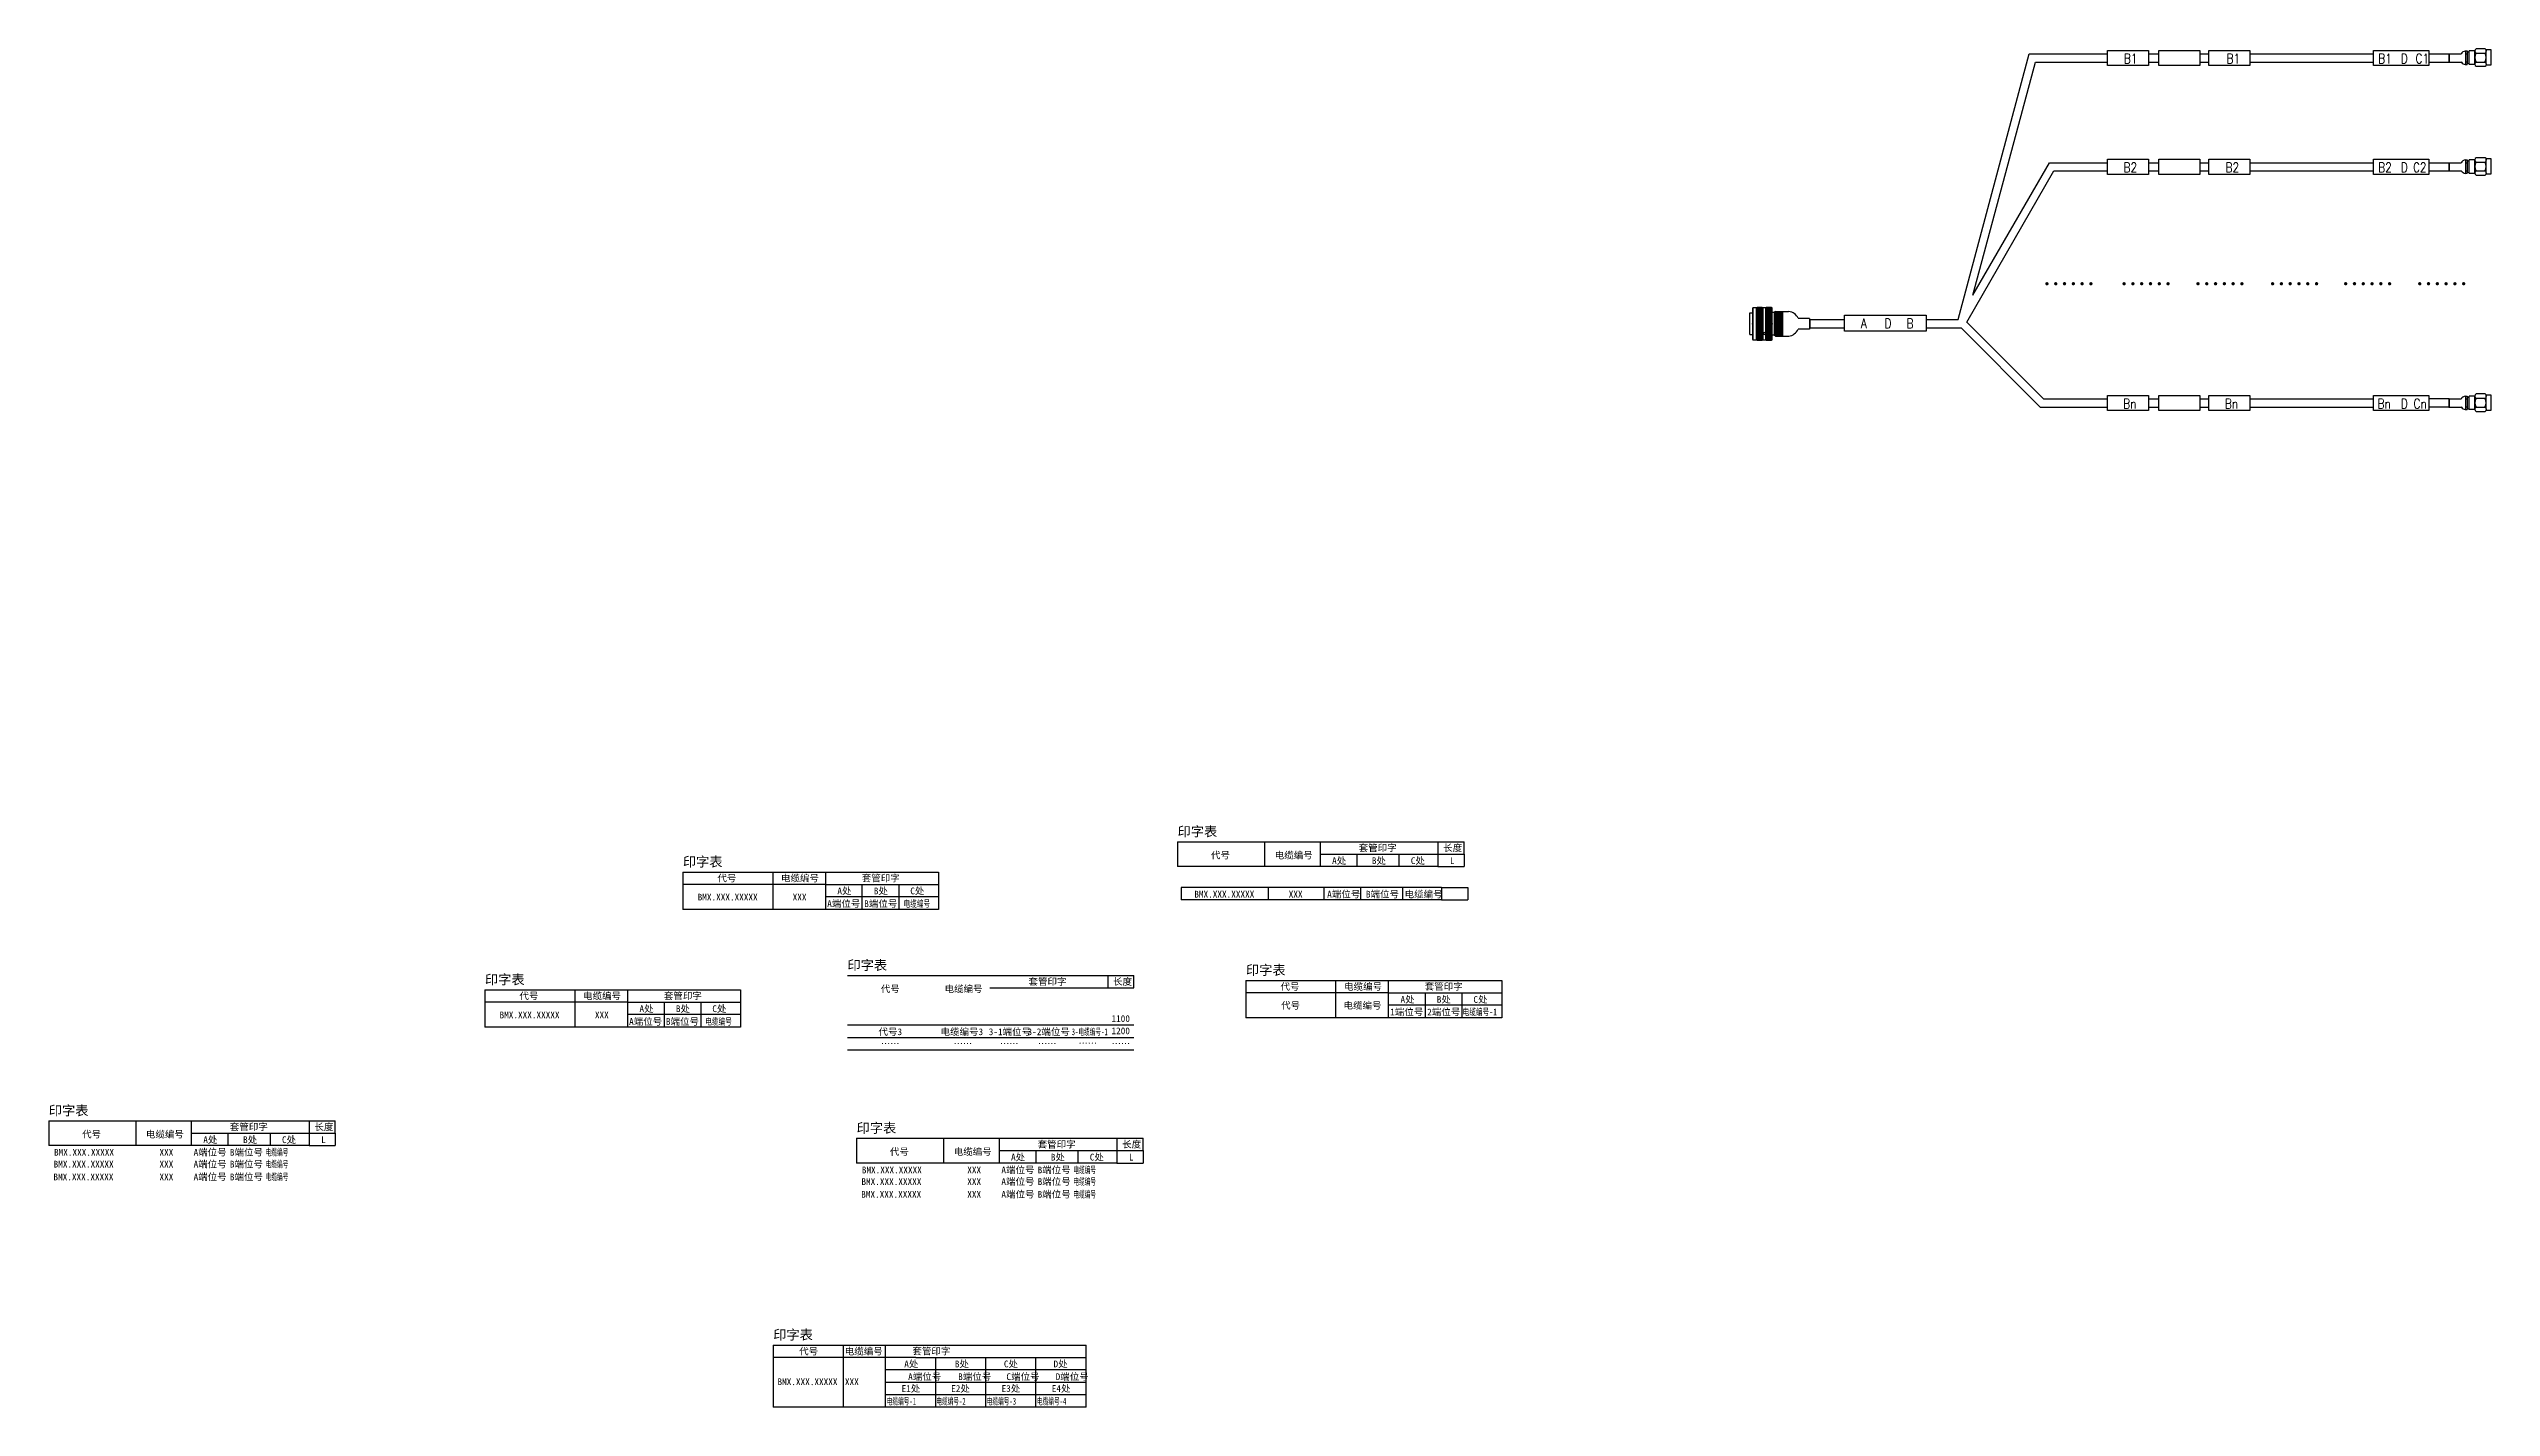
# Model space of a CAD drawing. Header units: inches. Extents: x -3640 to 3889, y -2291 to 954.
# Drawn here: x 1631 to 2891, y -1298 to -597 of the extents above; entities that cross this region are included whole.
import ezdxf
from ezdxf.enums import TextEntityAlignment as Align

# ---------------------------------------------------------------- set-up
doc = ezdxf.new("R2010")
doc.units = ezdxf.units.IN
doc.header["$MEASUREMENT"] = 0
doc.layers.add('C', color=2, linetype='Continuous')
doc.styles.add('HZ', font='txt', dxfattribs={"width": 0.8, "bigfont": 'HZDX'})
doc.styles.add('样式 1', font='')
doc.styles.get('样式 1').set_extended_font_data('SimSun')

# ---------------------------------------------------------------- blocks, each defined once
blk = doc.blocks.new('低频单根-印字表-连号')
for p, q in [((0, 0), (134.3, 0)), ((0, 0), (0, -12.8)), ((45, -12.8), (45, 0)), ((73.5, 0), (73.5, -12.8)), ((134.3, 0), (134.3, -6.4)), ((147.8, -6.4), (147.8, 0)), ((73.5, -6.4), (134.3, -6.4)), ((92.4, -6.4), (92.4, -12.8)), ((114.2, -6.4), (114.2, -12.8)), ((134.3, -6.4), (134.3, -12.8)), ((134.3, -12.8), (0, -12.8))]:
    blk.add_line(p, q)
at = {"lineweight": 25}
for p, q in [((134.3, 0), (147.8, 0)), ((134.3, -6.4), (147.8, -6.4)), ((147.8, -6.4), (147.8, -12.8)), ((134.3, -12.8), (147.8, -12.8))]:
    blk.add_line(p, q, dxfattribs=at)
at = {"style": '样式 1'}
for s, height, p in [('印字表', 5, (0, 2.8)), ('代号', 3.5, (17.2, -8.7)), ('电缆编号', 3.5, (50.1, -8.7)), ('A处', 3.5, (79.7, -11.5)), ('套管印字', 3.5, (93.4, -4.9)), ('B处', 3.5, (100.2, -11.5)), ('C处', 3.5, (120.3, -11.5)), ('长度', 3.5, (137, -4.9)), ('L', 3.5, (140.5, -11.5))]:
    blk.add_text(s, height=height, dxfattribs=at).set_placement(p)
blk = doc.blocks.new('低频单根-印字表')
for p, q in [((0, 0), (131.9, 0)), ((0, 0), (0, -19.3)), ((46.5, -19.3), (46.5, 0)), ((73.5, 0), (73.5, -19.3)), ((131.9, 0), (131.9, -6.4)), ((73.5, -6.4), (131.9, -6.4)), ((92.4, -6.4), (92.4, -19.3)), ((111.4, -6.4), (111.4, -19.3)), ((131.9, -6.4), (131.9, -12.8)), ((54.5, -19.3), (0, -19.3)), ((73.5, -19.3), (54.5, -19.3)), ((131.9, -12.8), (73.5, -12.8)), ((92.4, -19.3), (73.5, -19.3)), ((111.4, -19.3), (92.4, -19.3)), ((131.9, -19.3), (111.4, -19.3)), ((131.9, -12.8), (131.9, -19.3))]:
    blk.add_line(p, q)
at = {"lineweight": 25}
blk.add_line((73.5, -6.4), (0, -6.4), dxfattribs=at)
at = {"style": '样式 1'}
for s, height, p in [('印字表', 5, (0, 2.8)), ('代号', 3.5, (17.8, -4.9)), ('电缆编号', 3.5, (50.6, -4.9)), ('A处', 3.5, (79.7, -11.5)), ('套管印字', 3.5, (92.3, -4.9)), ('B处', 3.5, (98.5, -11.5)), ('C处', 3.5, (117.3, -11.5))]:
    blk.add_text(s, height=height, dxfattribs=at).set_placement(p)
at = {"color": 1, "style": '样式 1'}
for tag, p in [('代号', (23, -14.7)), ('电缆编号', (60.3, -14.7)), ('1端位号', (82.9, -18.1)), ('2端位号', (101.9, -18.1))]:
    blk.add_attdef(tag, text='', height=3.5, dxfattribs=at).set_placement(p, align=Align.CENTER)
at = {"color": 1, "style": '样式 1', "width": 0.7}
blk.add_attdef('电缆编号-1', text='', height=3.5, dxfattribs=at).set_placement((120.5, -18.1), align=Align.CENTER)
blk = doc.blocks.new('低频一分三-印字表')
for p, q in [((0, 0), (161.4, 0)), ((0, 0), (0, -32.1)), ((36.3, -32.1), (36.3, 0)), ((57.8, 0), (57.8, -32.1)), ((73.5, -6.4), (161.4, -6.4)), ((83.7, -6.4), (83.7, -32.1)), ((161.4, -12.8), (57.8, -12.8)), ((161.4, -19.3), (57.8, -19.3)), ((161.4, -32.1), (0, -32.1)), ((161.4, -25.7), (57.8, -25.7))]:
    blk.add_line(p, q)
at = {"lineweight": 25}
for p, q in [((161.4, -32.1), (161.4, 0)), ((73.5, -6.4), (0, -6.4)), ((109.6, -32.1), (109.6, -6.4)), ((135.5, -32.1), (135.5, -6.4))]:
    blk.add_line(p, q, dxfattribs=at)
at = {"style": '样式 1'}
for s, height, p in [('印字表', 5, (0, 2.8)), ('代号', 3.5, (13.4, -5)), ('电缆编号', 3.5, (36.9, -5)), ('A处', 3.5, (67.6, -11.5)), ('套管印字', 3.5, (71.8, -4.9)), ('B处', 3.5, (93.7, -11.5)), ('C处', 3.5, (119, -11.5)), ('D处', 3.5, (144.6, -11.5)), ('E1处', 3.5, (66.2, -24.2)), ('E2处', 3.5, (91.8, -24.2)), ('E3处', 3.5, (117.8, -24.2)), ('E4处', 3.5, (143.7, -24.2))]:
    blk.add_text(s, height=height, dxfattribs=at).set_placement(p)
at = {"color": 1, "style": '样式 1'}
for tag, p in [('代号', (18.6, -20.8)), ('电缆编号', (47.3, -20.8)), ('1端位号', (70.5, -18.1)), ('2端位号', (97.7, -18.1)), ('3端位号', (122.8, -18.1)), ('4端位号', (147.8, -18.1))]:
    blk.add_attdef(tag, text='', height=3.5, dxfattribs=at).set_placement(p, align=Align.CENTER)
at = {"color": 1, "style": '样式 1', "width": 0.7}
for tag, p in [('电缆编号-1', (71, -30.8)), ('电缆编号-2', (97.1, -30.8)), ('电缆编号-3', (122.7, -30.8)), ('电缆编号-4', (148.2, -30.8))]:
    blk.add_attdef(tag, text='', height=3.5, dxfattribs=at).set_placement(p, align=Align.CENTER)
blk = doc.blocks.new('射频单根-印字表')
for p, q in [((0, 0), (131.9, 0)), ((0, 0), (0, -19.3)), ((46.5, -19.3), (46.5, 0)), ((73.5, 0), (73.5, -19.3)), ((131.9, 0), (131.9, -6.4)), ((73.5, -6.4), (131.9, -6.4)), ((92.4, -6.4), (92.4, -19.3)), ((111.4, -6.4), (111.4, -19.3)), ((131.9, -6.4), (131.9, -12.8)), ((54.5, -19.3), (0, -19.3)), ((73.5, -19.3), (54.5, -19.3)), ((131.9, -12.8), (73.5, -12.8)), ((92.4, -19.3), (73.5, -19.3)), ((111.4, -19.3), (92.4, -19.3)), ((131.9, -19.3), (111.4, -19.3)), ((131.9, -12.8), (131.9, -19.3))]:
    blk.add_line(p, q)
at = {"lineweight": 25}
blk.add_line((73.5, -6.4), (0, -6.4), dxfattribs=at)
at = {"style": '样式 1'}
for s, height, p in [('印字表', 5, (0, 2.8)), ('代号', 3.5, (17.8, -4.9)), ('电缆编号', 3.5, (50.6, -4.9)), ('A处', 3.5, (79.7, -11.5)), ('套管印字', 3.5, (92.3, -4.9)), ('B处', 3.5, (98.5, -11.5)), ('C处', 3.5, (117.3, -11.5))]:
    blk.add_text(s, height=height, dxfattribs=at).set_placement(p)
at = {"color": 1, "style": '样式 1'}
for tag, p in [('代号', (23.1, -14.7)), ('电缆编号', (60.2, -14.7)), ('1端位号', (83, -18.1)), ('2端位号', (102.1, -18.1)), ('电缆编号-1', (120.7, -18.1))]:
    blk.add_attdef(tag, text='', height=3.5, dxfattribs=at).set_placement(p, align=Align.CENTER)
blk = doc.blocks.new('低频单根-印字表(单元)-连号')
for p, q in [((134.3, 0), (0, 0)), ((0, 0), (0, -6.4)), ((45, -6.4), (45, 0)), ((73.5, 0), (73.5, -6.4)), ((92.4, 0), (92.4, -6.4)), ((114.2, 0), (114.2, -6.4)), ((134.3, 0), (134.3, -6.4)), ((134.3, -6.4), (0, -6.4))]:
    blk.add_line(p, q)
at = {"lineweight": 25}
for p, q in [((134.3, 0), (147.8, 0)), ((147.8, 0), (147.8, -6.4)), ((134.3, -6.4), (147.8, -6.4))]:
    blk.add_line(p, q, dxfattribs=at)
at = {"color": 1, "style": '样式 1'}
for tag, p in [('代号', (22.2, -5.2)), ('电缆编号', (59, -5.2)), ('1端位号', (83.8, -5.2)), ('2端位号', (103.8, -5.2)), ('电缆编号-1', (125, -5.2))]:
    blk.add_attdef(tag, text='', height=3.5, dxfattribs=at).set_placement(p, align=Align.CENTER)
blk = doc.blocks.new('spytjs')
at = {"lineweight": 30}
for p, q in [((-95.7, 94.3), (-55.3, 94.3)), ((-92.5, 90.1), (-55.3, 90.1)), ((-34.1, 94.3), (-28.8, 94.3)), ((-34.1, 90.1), (-28.8, 90.1)), ((-7.6, 94.3), (-3.1, 94.3)), ((-7.6, 90.1), (-3.1, 90.1)), ((18.1, 94.3), (82, 94.3)), ((18.1, 90.1), (82, 90.1)), ((110.4, 94.3), (120.9, 94.3)), ((110.4, 90.1), (120.9, 90.1)), ((120.9, 94.3), (120.9, 90.1)), ((-85.3, 38), (-55.3, 38)), ((-34.1, 38), (-28.8, 38)), ((-7.6, 38), (-3.1, 38)), ((18.1, 38), (82, 38)), ((110.4, 38), (120.9, 38)), ((120.9, 38), (120.9, 33.9)), ((-82.9, 33.9), (-55.3, 33.9)), ((-34.1, 33.9), (-28.8, 33.9)), ((-7.6, 33.9), (-3.1, 33.9)), ((18.1, 33.9), (82, 33.9)), ((110.4, 33.9), (120.9, 33.9)), ((-208.9, -42.8), (-190.8, -42.8)), ((-208.9, -47.1), (-190.8, -47.1)), ((-148.8, -42.8), (-132.4, -42.8)), ((-148.8, -47.1), (-130.8, -47.1)), ((-90, -88), (-55.3, -88)), ((-88.3, -83.8), (-55.3, -83.8)), ((-34.1, -83.8), (-28.8, -83.8)), ((-34.1, -88), (-28.8, -88)), ((-7.6, -83.8), (-3.1, -83.8)), ((-7.6, -88), (-3.1, -88)), ((18.1, -83.8), (82, -83.8)), ((18.1, -88), (82, -88))]:
    blk.add_line(p, q, dxfattribs=at)
for p, q in [((-208.9, -42.8), (-208.9, -47.1)), ((120.9, -83.8), (110.4, -83.8)), ((120.9, -88), (110.4, -88)), ((120.9, -83.8), (120.9, -88))]:
    blk.add_line(p, q)
at = {"linetype": 'Continuous', "lineweight": 30}
for points in [[(-132.4, -42.8), (-95.7, 94.3)], [(-124.7, -30.2), (-92.5, 90.1)], [(-124.7, -30.2), (-85.3, 38)], [(-127.9, -44.2), (-82.9, 33.9)], [(-130.8, -47.1), (-90, -88)], [(-127.9, -44.2), (-88.3, -83.8)]]:
    blk.add_lwpolyline(points, dxfattribs=at)
at = {"lineweight": 30}
for points in [[(-55.3, 96.1), (-34.1, 96.1), (-34.1, 88.3), (-55.3, 88.3)], [(-28.8, 96.1), (-7.6, 96.1), (-7.6, 88.3), (-28.8, 88.3)], [(82, 96.1), (110.4, 96.1), (110.4, 88.3), (82, 88.3)], [(-55.3, 39.9), (-34.1, 39.9), (-34.1, 32.1), (-55.3, 32.1)], [(-28.8, 39.9), (-7.6, 39.9), (-7.6, 32.1), (-28.8, 32.1)], [(-3.1, 39.9), (18.1, 39.9), (18.1, 32.1), (-3.1, 32.1)], [(82, 39.9), (110.4, 39.9), (110.4, 32.1), (82, 32.1)], [(-190.9, -40.6), (-148.9, -40.6), (-148.9, -48.8), (-190.9, -48.8)], [(-55.3, -82), (-34.1, -82), (-34.1, -89.8), (-55.3, -89.8)], [(-28.8, -82), (-7.6, -82), (-7.6, -89.8), (-28.8, -89.8)], [(-3.1, -82), (18.1, -82), (18.1, -89.8), (-3.1, -89.8)], [(82, -82), (110.4, -82), (110.4, -89.8), (82, -89.8)]]:
    blk.add_lwpolyline(points, close=True, dxfattribs=at)
blk.add_lwpolyline([(-3.1, 96.1), (18.1, 96.1), (18.1, 88.3), (-3.1, 88.3)], close=True)
at = {"style": 'HZ', "width": 0.8}
for s, p in [('B1', (-46.8, 89.4)), ('B1', (84.4, 89.4)), ('D', (96, 89.4)), ('C1', (103.6, 89.4)), ('B2', (-47.1, 33.2)), ('B2', (5.6, 33.2)), ('B2', (84.4, 33.2)), ('D', (96, 33.2)), ('C2', (102.3, 33.2)), ('A', (-182.6, -47.2)), ('D', (-170.4, -47.3)), ('B', (-158.9, -47.3)), ('Bn', (-47.2, -88.7)), ('Bn', (5.2, -88.7)), ('Bn', (84, -88.7)), ('D', (96, -88.7)), ('Cn', (102.5, -88.7))]:
    blk.add_text(s, height=5, dxfattribs=at).set_placement(p)
at = {"lineweight": 20, "style": 'HZ', "width": 0.8}
blk.add_text('B1', height=5, dxfattribs=at).set_placement((6.1, 89.4))
at = {"style": '样式 1'}
for p in [(-88.8, -29.5), (-49, -29.5), (-10.9, -29.5), (27.6, -29.5), (65.3, -29.5), (103.5, -29.5)]:
    blk.add_text('……', height=10, dxfattribs=at).set_placement(p)
blk = doc.blocks.new('spytjs-z1')
at = {"lineweight": 30}
h = blk.add_hatch(dxfattribs=at)
h.set_pattern_fill('ANSI37', color=256, scale=3, angle=180, style=0)
h.set_pattern_definition([(315, (-27.04582, 8.43554), (-0.265165, -0.265165), []), (225, (-27.04582, 8.43554), (-0.265165, 0.265165), [])])
h.paths.add_polyline_path([(-27, -8.4), (-24.4, -8.4), (-24.4, 8.4), (-27, 8.4)])
h = blk.add_hatch(dxfattribs=at)
h.set_pattern_fill('ANSI37', color=256, scale=3, angle=180, style=0)
h.set_pattern_definition([(315, (-22.2578, 8.43554), (-0.265165, -0.265165), []), (225, (-22.2578, 8.43554), (-0.265165, 0.265165), [])])
h.paths.add_polyline_path([(-22.3, -8.4), (-19.6, -8.4), (-19.6, 8.4), (-22.3, 8.4)])
for p, q in [((-30.8, 5.6), (-29.5, 5.6)), ((-30.8, -5.6), (-30.8, 5.6)), ((-29.3, 8.2), (-29.5, 7.9)), ((-29.5, 7.9), (-29.5, -7.9)), ((-27, 8.4), (-27.3, 8.2)), ((-27, -8.4), (-27, 8.4)), ((-24.4, 8.4), (-24.1, 8.2)), ((-22.3, 8.4), (-22.5, 8.2)), ((-22.3, -8.4), (-22.3, 8.4)), ((-19.6, 8.4), (-19.3, 8.2)), ((-19.3, -8.2), (-19.3, 8.2)), ((-18.2, 5.8), (-19.3, 5.8)), ((-17.6, 6.4), (-18.2, 5.8)), ((-18.2, 5.8), (-18.2, -5.8)), ((-17.6, 6.4), (-17.6, -6.4)), ((-17.6, 6.4), (-14, 6.4)), ((-17.6, 5.9), (-14, 5.9)), ((-17.6, 5.5), (-14, 5.5)), ((-17.6, 5), (-14, 5)), ((-17.6, 4.5), (-14, 4.5)), ((-17.6, 4), (-14, 4)), ((-17.6, 3.6), (-14, 3.6)), ((-17.6, 3.1), (-14, 3.1)), ((-17.6, 2.6), (-14, 2.6)), ((-17.6, 2.1), (-14, 2.1)), ((-17.6, 1.6), (-14, 1.6)), ((-17.6, 1.2), (-14, 1.2)), ((-17.6, 0.7), (-14, 0.7)), ((-17.6, 0.2), (-14, 0.2)), ((-14, 6.4), (-14, -6.4)), ((-14, 6.4), (-10.8, 6.4)), ((0, 2.8), (-5.9, 2.8)), ((0, 2.8), (0, -2.8)), ((-30.8, -5.6), (-29.5, -5.6)), ((-29.5, -7.9), (-29.3, -8.2)), ((-27.3, -8.2), (-27, -8.4)), ((-24.1, -8.2), (-24.4, -8.4)), ((-22.5, -8.2), (-22.3, -8.4)), ((-19.3, -8.2), (-19.6, -8.4)), ((-18.2, -5.8), (-19.3, -5.8)), ((-17.6, -6.4), (-18.2, -5.8)), ((-17.6, -0.3), (-14, -0.3)), ((-17.6, -0.7), (-14, -0.7)), ((-17.6, -1.2), (-14, -1.2)), ((-17.6, -1.7), (-14, -1.7)), ((-17.6, -2.2), (-14, -2.2)), ((-17.6, -2.6), (-14, -2.6)), ((-17.6, -3.1), (-14, -3.1)), ((-17.6, -3.6), (-14, -3.6)), ((-17.6, -4.1), (-14, -4.1)), ((-17.6, -4.5), (-14, -4.5)), ((-17.6, -5.1), (-14, -5.1)), ((-17.6, -5.5), (-14, -5.5)), ((-17.6, -6), (-14, -6)), ((-17.6, -6.4), (-14, -6.4)), ((-14, -6.4), (-10.8, -6.4)), ((0, -2.8), (-5.9, -2.8))]:
    blk.add_line(p, q, dxfattribs=at)
for points in [[(-29.3, -8.2), (-27.3, -8.2), (-27.3, 8.2), (-29.3, 8.2)], [(-27, -8.4), (-24.4, -8.4), (-24.4, 8.4), (-27, 8.4)], [(-24.1, -8.2), (-22.5, -8.2), (-22.5, 8.2), (-24.1, 8.2)], [(-22.3, -8.4), (-19.6, -8.4), (-19.6, 8.4), (-22.3, 8.4)]]:
    blk.add_lwpolyline(points, close=True, dxfattribs=at)
for centre, radius, start, end in [((-11.6, 0.2), 6.28, 24.7524, 82.1031), ((-23.3, -5.3), 0.854, 23.7022, 156.2978), ((-23.3, -4.6), 0.854, 203.7022, 336.2978), ((-23.3, -4.4), 0.943, 213.9978, 326.0022), ((-11.6, -0.2), 6.28, 277.8969, 335.2476)]:
    blk.add_arc(centre, radius, start, end, dxfattribs=at)
for p in [(-19.3, 0), (-19.3, 0), (-14, 0), (-29.5, 0)]:
    blk.add_point(p, dxfattribs=at)
blk = doc.blocks.new('spytjs-y1')
at = {"lineweight": 30}
for p, q in [((0, 2.1), (6.4, 2.1)), ((0, 2.1), (0, -2.1)), ((0, -2.1), (6.5, -2.1))]:
    blk.add_line(p, q, dxfattribs=at)
for centre, radius, start, end in [((8.7, 1), 2.56, 94.9925, 155.1073), ((8.7, -0.8), 2.56, 212.2338, 265.0075), ((4.7, -3.6), 2.27, 38.6223, 40.5265)]:
    blk.add_arc(centre, radius, start, end, dxfattribs=at)
at = {"layer": 'C', "color": 0, "lineweight": 30}
for p, q in [((8.5, 3.6), (8.5, -3.3)), ((8.5, 3.6), (9.5, 3.6)), ((8.5, 2.1), (9.5, 2.1)), ((9.5, 3.6), (9.5, -3.2)), ((9.5, 3.1), (10.5, 3.1)), ((10.5, -3.2), (10.5, 3.6)), ((13.4, 3.6), (10.5, 3.6)), ((13.4, -3.2), (13.4, 3.6)), ((18.7, 4.7), (14.1, 4.7)), ((14.1, 2.5), (18.7, 2.5)), ((21.8, 4.1), (19.3, 4.1)), ((19.3, 3.6), (19.3, 4.1)), ((19.3, -3.2), (19.3, 3.6)), ((21.8, -3.6), (21.8, 4.1)), ((8.5, -2), (9.5, -2)), ((8.5, -3.3), (9.5, -3.3)), ((9.5, -2.9), (10.5, -2.9)), ((9.5, -3.3), (9.5, -3.1)), ((10.5, -3.2), (13.4, -3.2)), ((14.1, -2.1), (18.7, -2.1)), ((14.1, -4.3), (18.7, -4.3)), ((19.3, -3.2), (19.3, -3.6)), ((19.3, -3.6), (21.8, -3.6))]:
    blk.add_line(p, q, dxfattribs=at)
for centre, radius, start, end in [((14.7, 3.6), 1.28, 118.0017, 241.9983), ((17.5, 0.2), 4.1, 146.5968, 213.4032), ((18.1, 3.6), 1.28, 298.0017, 61.9983), ((15.2, 0.2), 4.1, 326.5968, 33.4032), ((14.7, -3.2), 1.28, 118.0017, 241.9983), ((18.1, -3.2), 1.28, 298.0017, 61.9983)]:
    blk.add_arc(centre, radius, start, end, dxfattribs=at)
blk = doc.blocks.new('spytjs-y2')
at = {"lineweight": 30}
for p, q in [((0, 2.1), (6.4, 2.1)), ((0, 2.1), (0, -2.1)), ((0, -2.1), (6.5, -2.1))]:
    blk.add_line(p, q, dxfattribs=at)
for centre, radius, start, end in [((8.7, 1), 2.56, 94.9925, 155.1073), ((8.7, -0.8), 2.56, 212.2338, 265.0075), ((4.7, -3.6), 2.27, 38.6223, 40.5265)]:
    blk.add_arc(centre, radius, start, end, dxfattribs=at)
at = {"layer": 'C', "color": 0, "lineweight": 30}
for p, q in [((8.5, 3.6), (8.5, -3.3)), ((8.5, 3.6), (9.5, 3.6)), ((8.5, 2.1), (9.5, 2.1)), ((9.5, 3.6), (9.5, -3.2)), ((9.5, 3.1), (10.5, 3.1)), ((10.5, -3.2), (10.5, 3.6)), ((13.4, 3.6), (10.5, 3.6)), ((13.4, -3.2), (13.4, 3.6)), ((18.7, 4.7), (14.1, 4.7)), ((14.1, 2.5), (18.7, 2.5)), ((21.8, 4.1), (19.3, 4.1)), ((19.3, 3.6), (19.3, 4.1)), ((19.3, -3.2), (19.3, 3.6)), ((21.8, -3.6), (21.8, 4.1)), ((8.5, -2), (9.5, -2)), ((8.5, -3.3), (9.5, -3.3)), ((9.5, -2.9), (10.5, -2.9)), ((9.5, -3.3), (9.5, -3.1)), ((10.5, -3.2), (13.4, -3.2)), ((14.1, -2.1), (18.7, -2.1)), ((14.1, -4.3), (18.7, -4.3)), ((19.3, -3.2), (19.3, -3.6)), ((19.3, -3.6), (21.8, -3.6))]:
    blk.add_line(p, q, dxfattribs=at)
for centre, radius, start, end in [((14.7, 3.6), 1.28, 118.0017, 241.9983), ((17.5, 0.2), 4.1, 146.5968, 213.4032), ((18.1, 3.6), 1.28, 298.0017, 61.9983), ((15.2, 0.2), 4.1, 326.5968, 33.4032), ((14.7, -3.2), 1.28, 118.0017, 241.9983), ((18.1, -3.2), 1.28, 298.0017, 61.9983)]:
    blk.add_arc(centre, radius, start, end, dxfattribs=at)
blk = doc.blocks.new('spytjs-y3')
at = {"lineweight": 30}
for p, q in [((0, 2.1), (6.4, 2.1)), ((0, 2.1), (0, -2.1)), ((0, -2.1), (6.5, -2.1))]:
    blk.add_line(p, q, dxfattribs=at)
for centre, radius, start, end in [((8.7, 1), 2.56, 94.9925, 155.1073), ((8.7, -0.8), 2.56, 212.2338, 265.0075), ((4.7, -3.6), 2.27, 38.6223, 40.5265)]:
    blk.add_arc(centre, radius, start, end, dxfattribs=at)
at = {"layer": 'C', "color": 0, "lineweight": 30}
for p, q in [((8.5, 3.6), (8.5, -3.3)), ((8.5, 3.6), (9.5, 3.6)), ((8.5, 2.1), (9.5, 2.1)), ((9.5, 3.6), (9.5, -3.2)), ((9.5, 3.1), (10.5, 3.1)), ((10.5, -3.2), (10.5, 3.6)), ((13.4, 3.6), (10.5, 3.6)), ((13.4, -3.2), (13.4, 3.6)), ((18.7, 4.7), (14.1, 4.7)), ((14.1, 2.5), (18.7, 2.5)), ((21.8, 4.1), (19.3, 4.1)), ((19.3, 3.6), (19.3, 4.1)), ((19.3, -3.2), (19.3, 3.6)), ((21.8, -3.6), (21.8, 4.1)), ((8.5, -2), (9.5, -2)), ((8.5, -3.3), (9.5, -3.3)), ((9.5, -2.9), (10.5, -2.9)), ((9.5, -3.3), (9.5, -3.1)), ((10.5, -3.2), (13.4, -3.2)), ((14.1, -2.1), (18.7, -2.1)), ((14.1, -4.3), (18.7, -4.3)), ((19.3, -3.2), (19.3, -3.6)), ((19.3, -3.6), (21.8, -3.6))]:
    blk.add_line(p, q, dxfattribs=at)
for centre, radius, start, end in [((14.7, 3.6), 1.28, 118.0017, 241.9983), ((17.5, 0.2), 4.1, 146.5968, 213.4032), ((18.1, 3.6), 1.28, 298.0017, 61.9983), ((15.2, 0.2), 4.1, 326.5968, 33.4032), ((14.7, -3.2), 1.28, 118.0017, 241.9983), ((18.1, -3.2), 1.28, 298.0017, 61.9983)]:
    blk.add_arc(centre, radius, start, end, dxfattribs=at)
blk = doc.blocks.new('射频一分三(n)连号')
for name, p in [('spytjs', (130.2, 44.5)), ('spytjs-y1', (251, 136.7)), ('spytjs-y2', (251, 80.5)), ('spytjs-z1', (-78.8, -0.5)), ('spytjs-y3', (251, -41.4))]:
    blk.add_blockref(name, p)

msp = doc.modelspace()

# ---------------------------------------------------------------- linework, layer by layer
for p, q in [((2042.6, -1075), (2176.9, -1075)), ((2116, -1081.4), (2176.9, -1081.4)), ((2176.9, -1075), (2176.9, -1081.4)), ((2190.4, -1081.4), (2190.4, -1075)), ((2248.1, -1077.6), (2380.1, -1077.6)), ((2248.1, -1077.6), (2248.1, -1096.8)), ((2294.6, -1096.8), (2294.6, -1077.6)), ((2321.6, -1077.6), (2321.6, -1096.8)), ((2380.1, -1077.6), (2380.1, -1084)), ((2321.6, -1084), (2380.1, -1084)), ((2380.1, -1090.4), (2321.6, -1090.4)), ((2340.6, -1084), (2340.6, -1096.8)), ((2359.5, -1084), (2359.5, -1096.8)), ((2380.1, -1084), (2380.1, -1090.4)), ((2380.1, -1090.4), (2380.1, -1096.8)), ((2302.7, -1096.8), (2248.1, -1096.8)), ((2321.6, -1096.8), (2302.7, -1096.8)), ((2340.6, -1096.8), (2321.6, -1096.8)), ((2359.5, -1096.8), (2340.6, -1096.8)), ((2380.1, -1096.8), (2359.5, -1096.8))]:
    msp.add_line(p, q)
at = {"lineweight": 25}
for p, q in [((2176.9, -1075), (2190.4, -1075)), ((2176.9, -1081.4), (2190.4, -1081.4)), ((2321.6, -1084), (2248.1, -1084)), ((2190.4, -1100.7), (2042.6, -1100.7)), ((2190.4, -1107.1), (2042.6, -1107.1)), ((2190.4, -1113.5), (2042.6, -1113.5))]:
    msp.add_line(p, q, dxfattribs=at)

# ---------------------------------------------------------------- block references
for name, p in [('射频一分三(n)连号', (2617.7, -738.2)), ('低频单根-印字表-连号', (2212.9, -1006))]:
    msp.add_blockref(name, p)
ref = msp.add_blockref('射频单根-印字表', (1957.7, -1021.6))
ref.add_attrib('代号', 'BMX.XXX.XXXXX', dxfattribs={"color": 1, "height": 3.5, "style": '样式 1'}).set_placement((1980.8, -1036.3), align=Align.CENTER)
ref.add_attrib('电缆编号', 'XXX', dxfattribs={"color": 1, "height": 3.5, "style": '样式 1'}).set_placement((2017.9, -1036.3), align=Align.CENTER)
ref.add_attrib('1端位号', 'A端位号', dxfattribs={"color": 1, "height": 3.5, "style": '样式 1'}).set_placement((2040.7, -1039.7), align=Align.CENTER)
ref.add_attrib('2端位号', 'B端位号', dxfattribs={"color": 1, "height": 3.5, "style": '样式 1'}).set_placement((2059.8, -1039.7), align=Align.CENTER)
ref.add_attrib('电缆编号-1', '电缆编号', dxfattribs={"color": 1, "height": 3.5, "style": '样式 1', "width": 0.7}).set_placement((2078.4, -1039.7), align=Align.CENTER)
for name, p, values in [('低频单根-印字表(单元)-连号', (2214.8, -1029.6), {'代号': 'BMX.XXX.XXXXX', '电缆编号': 'XXX', '1端位号': 'A端位号', '2端位号': 'B端位号', '电缆编号-1': '电缆编号'}), ('低频单根-印字表', (1855.6, -1082.4), {'电缆编号-1': '电缆编号', '2端位号': 'B端位号', '1端位号': 'A端位号', '电缆编号': 'XXX', '代号': 'BMX.XXX.XXXXX'})]:
    msp.add_blockref(name, p).add_auto_attribs(values)
ref = msp.add_blockref('低频单根-印字表-连号', (1630.6, -1150))
ref.add_attrib('3-电缆编号-1', '电缆编号', (1742.4, -1180.7), dxfattribs={"color": 1, "height": 3.5, "style": '样式 1', "width": 0.6})
ref.add_attrib('2-电缆编号-1', '电缆编号', (1742.4, -1174.1), dxfattribs={"color": 1, "height": 3.5, "style": '样式 1', "width": 0.6})
ref.add_attrib('1-电缆编号-1', '电缆编号', (1742.4, -1168), dxfattribs={"color": 1, "height": 3.5, "style": '样式 1', "width": 0.6})
ref.add_attrib('3-2端位号', 'B端位号', (1724, -1180.7), dxfattribs={"color": 1, "height": 3.5, "style": '样式 1'})
ref.add_attrib('2-2端位号', 'B端位号', (1724, -1174.1), dxfattribs={"color": 1, "height": 3.5, "style": '样式 1'})
ref.add_attrib('1-2端位号', 'B端位号', (1724, -1168), dxfattribs={"color": 1, "height": 3.5, "style": '样式 1'})
ref.add_attrib('3-1端位号', 'A端位号', (1705.3, -1180.7), dxfattribs={"color": 1, "height": 3.5, "style": '样式 1'})
ref.add_attrib('2-1端位号', 'A端位号', (1705.3, -1174.1), dxfattribs={"color": 1, "height": 3.5, "style": '样式 1'})
ref.add_attrib('1-1端位号', 'A端位号', (1705.3, -1168), dxfattribs={"color": 1, "height": 3.5, "style": '样式 1'})
ref.add_attrib('电缆编号3', 'XXX', (1687.7, -1180.7), dxfattribs={"color": 1, "height": 3.5, "style": '样式 1'})
ref.add_attrib('电缆编号2', 'XXX', (1687.7, -1174.1), dxfattribs={"color": 1, "height": 3.5, "style": '样式 1'})
ref.add_attrib('电缆编号1', 'XXX', (1687.7, -1168), dxfattribs={"color": 1, "height": 3.5, "style": '样式 1'})
ref.add_attrib('代号3', 'BMX.XXX.XXXXX', (1633, -1180.7), dxfattribs={"color": 1, "height": 3.5, "style": '样式 1'})
ref.add_attrib('代号2', 'BMX.XXX.XXXXX', (1633.1, -1174.1), dxfattribs={"color": 1, "height": 3.5, "style": '样式 1'})
ref.add_attrib('代号1', 'BMX.XXX.XXXXX', (1633.3, -1168), dxfattribs={"color": 1, "height": 3.5, "style": '样式 1'})
ref = msp.add_blockref('低频单根-印字表-连号', (2047.3, -1159))
ref.add_attrib('3-电缆编号-1', '电缆编号', (2159.1, -1189.7), dxfattribs={"color": 1, "height": 3.5, "style": '样式 1', "width": 0.6})
ref.add_attrib('2-电缆编号-1', '电缆编号', (2159.1, -1183.1), dxfattribs={"color": 1, "height": 3.5, "style": '样式 1', "width": 0.6})
ref.add_attrib('1-电缆编号-1', '电缆编号', (2159.1, -1177.1), dxfattribs={"color": 1, "height": 3.5, "style": '样式 1', "width": 0.6})
ref.add_attrib('3-2端位号', 'B端位号', (2140.7, -1189.7), dxfattribs={"color": 1, "height": 3.5, "style": '样式 1'})
ref.add_attrib('2-2端位号', 'B端位号', (2140.7, -1183.1), dxfattribs={"color": 1, "height": 3.5, "style": '样式 1'})
ref.add_attrib('1-2端位号', 'B端位号', (2140.7, -1177.1), dxfattribs={"color": 1, "height": 3.5, "style": '样式 1'})
ref.add_attrib('3-1端位号', 'A端位号', (2122, -1189.7), dxfattribs={"color": 1, "height": 3.5, "style": '样式 1'})
ref.add_attrib('2-1端位号', 'A端位号', (2122, -1183.1), dxfattribs={"color": 1, "height": 3.5, "style": '样式 1'})
ref.add_attrib('1-1端位号', 'A端位号', (2122, -1177.1), dxfattribs={"color": 1, "height": 3.5, "style": '样式 1'})
ref.add_attrib('电缆编号3', 'XXX', (2104.4, -1189.7), dxfattribs={"color": 1, "height": 3.5, "style": '样式 1'})
ref.add_attrib('电缆编号2', 'XXX', (2104.4, -1183.1), dxfattribs={"color": 1, "height": 3.5, "style": '样式 1'})
ref.add_attrib('电缆编号1', 'XXX', (2104.4, -1177.1), dxfattribs={"color": 1, "height": 3.5, "style": '样式 1'})
ref.add_attrib('代号3', 'BMX.XXX.XXXXX', (2049.7, -1189.7), dxfattribs={"color": 1, "height": 3.5, "style": '样式 1'})
ref.add_attrib('代号2', 'BMX.XXX.XXXXX', (2049.8, -1183.1), dxfattribs={"color": 1, "height": 3.5, "style": '样式 1'})
ref.add_attrib('代号1', 'BMX.XXX.XXXXX', (2050, -1177.1), dxfattribs={"color": 1, "height": 3.5, "style": '样式 1'})
ref = msp.add_blockref('低频一分三-印字表', (2004.3, -1265.7))
ref.add_attrib('电缆编号-4', '电缆编号-4', (2140.3, -1296.5), dxfattribs={"color": 1, "height": 3.5, "style": '样式 1', "width": 0.6})
ref.add_attrib('电缆编号-3', '电缆编号-3', (2114.4, -1296.5), dxfattribs={"color": 1, "height": 3.5, "style": '样式 1', "width": 0.6})
ref.add_attrib('电缆编号-2', '电缆编号-2', (2088.4, -1296.5), dxfattribs={"color": 1, "height": 3.5, "style": '样式 1', "width": 0.6})
ref.add_attrib('电缆编号-1', '电缆编号-1', (2062.8, -1296.5), dxfattribs={"color": 1, "height": 3.5, "style": '样式 1', "width": 0.6})
ref.add_attrib('4端位号', 'D端位号', (2150, -1283.8), dxfattribs={"color": 1, "height": 3.5, "style": '样式 1'})
ref.add_attrib('3端位号', 'C端位号', (2124.6, -1283.8), dxfattribs={"color": 1, "height": 3.5, "style": '样式 1'})
ref.add_attrib('2端位号', 'B端位号', (2099.7, -1283.8), dxfattribs={"color": 1, "height": 3.5, "style": '样式 1'})
ref.add_attrib('1端位号', 'A端位号', (2073.9, -1283.8), dxfattribs={"color": 1, "height": 3.5, "style": '样式 1'})
ref.add_attrib('电缆编号', 'XXX', (2041.3, -1286.4), dxfattribs={"color": 1, "height": 3.5, "style": '样式 1'})
ref.add_attrib('代号', 'BMX.XXX.XXXXX', (2006.5, -1286.4), dxfattribs={"color": 1, "height": 3.5, "style": '样式 1'})

# ---------------------------------------------------------------- texts
at = {"style": '样式 1'}
for s, height, p in [('印字表', 5, (2042.6, -1072.2)), ('印字表', 5, (2248.2, -1074.7)), ('代号', 3.5, (2059.8, -1083.7)), ('电缆编号', 3.5, (2092.7, -1083.7)), ('套管印字', 3.5, (2136, -1079.9)), ('长度', 3.5, (2179.6, -1079.9)), ('代号', 3.5, (2266, -1082.5)), ('电缆编号', 3.5, (2298.8, -1082.5)), ('套管印字', 3.5, (2340.4, -1082.4)), ('1100', 3.5, (2178.8, -1099)), ('A处', 3.5, (2327.9, -1089.1)), ('B处', 3.5, (2346.6, -1089.1)), ('C处', 3.5, (2365.5, -1089.1)), ('1200', 3.5, (2178.8, -1105.3))]:
    msp.add_text(s, height=height, dxfattribs=at).set_placement(p)
at = {"color": 1, "style": '样式 1'}
for p in [(2059.9, -1111.9), (2097.4, -1111.9), (2121.3, -1111.9), (2140.9, -1111.9), (2161.8, -1111.7), (2178.9, -1111.9)]:
    msp.add_text('……', height=3.5, dxfattribs=at).set_placement(p)
for tag, text, p in [('代号', 'BMX.XXX.XXXXX', (2271.2, -1092.2)), ('电缆编号', 'XXX', (2308.3, -1092.2)), ('1端位号', 'A端位号', (2331.1, -1095.6)), ('2端位号', 'B端位号', (2350.2, -1095.6)), ('代号3', 'BMX.XXX.XXXXX', (2064.7, -1105.8)), ('电缆编号3', 'XXX', (2101.6, -1105.8)), ('3-1端位号', 'A端位号', (2126.4, -1105.8)), ('3-2端位号', 'B端位号', (2146.4, -1105.8))]:
    msp.add_attdef(tag, text=text, height=3.5, dxfattribs=at).set_placement(p, align=Align.CENTER)
for tag, width, p in [('电缆编号-1', 0.7, (2368.8, -1095.6)), ('3-电缆编号-1', 0.6, (2167.6, -1105.8))]:
    msp.add_attdef(tag, text='电缆编号', height=3.5, dxfattribs=dict(at, width=width)).set_placement(p, align=Align.CENTER)

doc.saveas('drawing.dxf')
